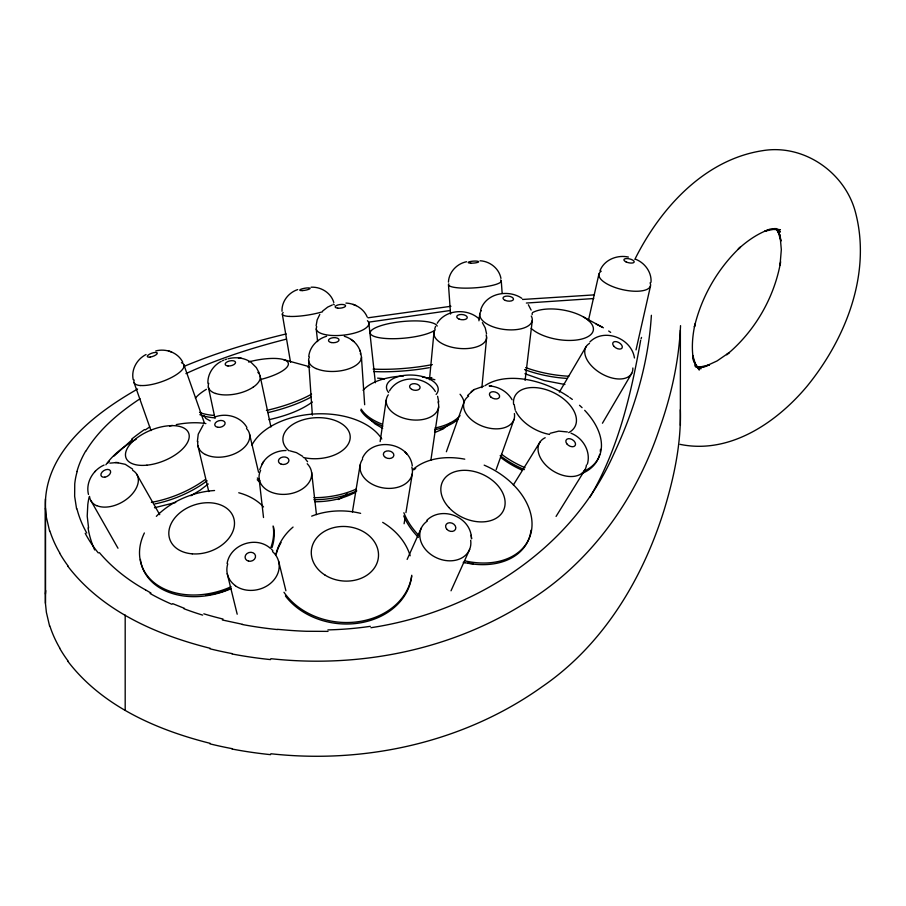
<?xml version="1.0" encoding="UTF-8"?>
<svg xmlns="http://www.w3.org/2000/svg" width="906" height="906" viewBox="0 0 906 906"><rect width="100%" height="100%" fill="white"/><g stroke="black" fill="none" stroke-linecap="round" stroke-linejoin="round"><path stroke-width="1.36" d="M207.904 383.283C207.485 374.155 213.182 365.492 221.2 361.392M651.018 282.264C651.788 272.287 644.913 262.978 635.853 259.32M197.361 441.562L198.244 434.189L203.272 424.891M137.599 389.025C94.122 413.815 43.295 452.638 45.425 508.153L45.425 603.203L46.387 612.365L49.581 626.023M45.425 498.98L45.425 603.203M282.026 311.279C281.528 301.494 288.584 292.547 297.712 289.592M680.542 325.65C678.99 360.758 671.346 395.469 659.545 428.515C635.389 500.984 588.096 566.669 521.358 605.367C446.998 651.029 357.19 668.118 270.86 658.685M270.86 753.747C365.401 764.2 464.268 742.32 542.139 686.725C602.92 645.117 642.49 579.455 664.087 510.123C673.928 477.722 681.278 443.827 680.327 409.761M651.38 315.288C648.458 363.668 634.121 410.769 613.588 454.472C570.905 550.497 472.751 612.365 370.928 627.711M45.425 594.03L45.719 590.61M429.478 379.716L433.94 332.649M481.867 387.655L486.635 337.644M316.103 325.888L317.134 319.954L319.784 314.45M478.934 320.803L479.772 313.872M525.095 380.407L532.298 320.452M448.447 282.106C448.844 272.094 456.93 263.646 466.567 261.732M380.135 441.607L386.216 399.976M430.882 460.248L438.697 406.862M308.765 356.398C309.739 346.772 317.451 338.833 326.602 336.285M352.411 511.969L360.124 464.937M404.099 523.747L405.242 516.794M405.922 512.626L412.321 473.725M780.655 261.777L780.032 265.198L781.323 249.648L780.077 235.82L780.961 241.075L777.484 229.898L779.953 235.164L776.057 228.697M780.428 262.978C773.871 298.516 754.46 331.687 726.657 354.767L729.341 352.479L717.076 360.928L704.438 366.771L709.432 364.903L697.926 367.485L703.724 366.998L696.182 366.828M588.402 320.577L598.945 273.974M636.023 349.897L650.519 285.9M227.1 563.555C230.113 544.461 256.036 535.457 270.362 548.323M587.348 464.2C591.165 451.618 582.932 437.813 571.018 433.215M640.667 340.271C631.018 394.608 618.322 449.24 589.851 497.326M641.097 338.81L641.527 337.417M434.767 328.799L435.548 326.432M259.728 469.636L262.774 462.864M480.644 310.067C485.673 293.136 508.368 288.991 521.822 298.323M446.375 451.743L464.099 401.924M496.16 469.614L514.03 419.444M407.134 559.41L421.392 527.79M451.018 590.791L469.67 549.387M599.931 270.894C604.121 259.694 617.246 254.597 628.413 257.055M634.846 259.388C660.066 208.697 704.019 159.671 762.58 150.679C803.565 143.76 844.698 172.106 855.343 211.811C871.798 273.272 845.853 338.595 807.076 386.216C776.578 422.649 729.681 454.631 680.021 444.348M362.4 458.176C372.434 436.398 409.206 442.049 412.309 465.854M602.445 423.227L631.799 373.261M559.364 392.094L586.193 346.466M85.764 451.335C98.89 429.433 118.946 412.694 140.022 398.765M513.385 484.937L539.999 442.037M556.069 516.42L584.982 469.829M262.683 463C267.451 455.005 276.874 450.441 286.047 450.52M261.766 464.472L263.635 461.471M389.455 390.928C399.014 374.416 425.865 375.446 435.344 391.528M437.179 323.272C445.911 309.116 467.711 308.108 479.353 319.105M467.564 395.514L474.155 389.546L483.725 386.171M107.78 463.113L109.309 461.324M104.088 465.061C93.08 469.829 85.481 482.49 88.471 494.438M450.316 423.181L443.317 428.866L435.242 432.366M114.065 456.024L132.457 439.365M94.824 471.754L95.481 471.109M589.863 341.958C604.279 327.44 631.629 338.425 634.449 357.972M322.513 311.143L327.734 307.066L332.275 304.994M426.805 520.35C441.426 505.797 469.58 516.25 471.346 536.726M208.255 483.985L200.056 490.237L190.872 495.752M312.344 402.026C299.546 411.267 284.19 416.182 268.957 419.716M471.199 391.675L472.615 390.656M472.807 390.52L474.155 389.546M145.277 429.931L149.773 426.907M146.059 354.518C137.021 359.07 130.996 369.557 133.216 379.693M355.526 492.241C343.136 498.9 328.957 501.709 314.971 501.754M185.923 373.612C218.052 358.765 251.879 347.881 286.149 339.195M222.412 360.769L223.759 360.169M184.371 366.262C217.247 352.457 251.528 342.23 286.183 333.94M550.112 433.306L558.809 431.12L567.36 431.947M175.719 502.456L154.484 507.756M225.13 359.648L226.636 359.15M215.424 416.805C226.704 412.762 240.905 416.726 246.919 427.496M248.516 361.981L250.6 361.437M228.119 358.742C235.447 356.862 243.657 357.61 250.113 361.732M155.764 350.928C165.957 348.244 177.938 352.502 182.763 362.219M109.864 463.147L116.591 462.558M369.388 322.049L450.35 310.498M368.04 317.802L450.95 306.285M526.363 303.046L593.736 298.538M522.569 299.467L593.94 294.903M328.017 631.38L306.387 631.278A242.819 137.406 0.3 0 1 284.744 629.953L277.576 629.342M311.075 287.202C320.928 286.67 330.973 292.797 333.816 302.479M116.897 462.581L125.277 464.325L132.661 469.149M115.221 462.513L118.414 462.638M381.335 379.184L383.997 379.354M345.956 303.08C354.869 303.431 363.702 308.606 367.202 317.009M473.294 563.702L467.836 563.147M480.112 260.769C489.942 261.29 499.161 268.527 500.939 278.391M512.116 399.773C507.507 391.619 498.425 386.42 489.138 385.945L489.999 386.035M491.075 386.137L491.732 386.205M564.914 384.506L544.053 380.475L524.925 373.748M239.784 358.063L241.404 358.289M238.459 357.881L239.886 358.085M696.012 366.896L699.5 367.462L695.095 366.205L701.085 368.742L695.253 365.56M289.886 450.837L296.455 452.638L302.695 456.341M463.215 562.343L465.072 562.705M242.48 624.302L222.344 619.976M210.26 648.311C156.749 634.891 101.936 611.052 67.678 566.001M210.26 743.362C156.749 729.942 101.936 706.102 67.678 661.063M283.714 359.659L309.173 366.636M344.303 336.285C351.641 338.38 358.006 344.11 360.294 351.46M168.425 350.916L171.596 351.97M184.439 608.356L172.695 603.656M353.125 304.393L353.986 304.744M355.152 305.209L356.149 305.605M210.237 420.882L205.855 418.47L203.748 415.48M774.789 228.482L778.311 229.988L774.018 228.776L780.428 229.762L770.36 229.297L776.125 228.708L764.732 231.234L769.624 229.309C757.846 233.476 747.427 240.702 738.243 249.071L740.508 247.032C717.835 268.425 701.584 296.579 694.404 326.907L695.038 323.94C692.399 335.99 691.357 348.538 693.577 360.735L692.796 355.548L696.182 366.534L693.815 361.256L699.341 369.999L695.287 364.948L698.469 368.074L695.412 365.775M484.178 465.14L487.36 466.579A68.788 48.528 24.9 0 1 531.075 532.626A68.788 48.528 24.9 0 1 465.254 560.939M382.683 428.312L375.073 423.929L369.739 419.014M583.419 316.941L602.286 327.202M145.549 589.908C128.199 580.225 112.231 567.847 99.4 552.626M145.787 590.033L150.906 593M776.51 229.399L780.281 232.038L776.125 228.901M569.693 397.519L572.332 399.41M351.109 339.422L352.128 340.214M352.683 340.633L353.782 341.494M251.189 362.468L256.319 367.576L259.195 372.898M775.887 228.89L778.277 231.234L776.034 228.493M271.313 549.115L272.853 550.644M404.722 451.777L405.695 452.819M405.967 453.113L407.02 454.246M305.243 458.764L307.576 461.72M482.366 322.638L485.231 327.87L486.567 333.759M528.368 304.767L531.131 310.079M136.727 474.246L159.728 514.676M91.019 500.882L117.984 548.232M183.873 364.767L204.496 423.272M134.065 382.649L150.996 430.61M359.942 350.316L361.007 353.884M49.581 530.973L46.387 517.315L45.425 508.153M437.587 396.284L438.753 402.026M514.212 404.586L515.242 410.09M278.606 561.108L285.9 590.78M227.213 573.634L237.191 614.2M249.558 434.178L258.561 472.286M197.87 445.593L208.776 491.573M260.135 376.069L270.939 426.975M208.357 387.111L215.039 418.47M76.568 508.753L74.643 496.295L74.745 483.883A207.18 118.856 -1.2 0 1 77.157 471.528M282.321 314.257L290.566 362.389M88.584 527.904L87.214 516.205L87.803 504.619A187.214 107.067 -2.4 0 1 89.218 496.884M471.414 537.315L471.596 538.832L471.177 535.276M532.082 313.51L532.218 314.665M259.082 478.561L263.521 517.519M311.653 472.388L316.443 514.585M368.844 323.114L375.367 382.74M316.228 329.059L317.61 341.585M501.267 280.86L502.162 293.408M448.481 284.846L450.565 314.054M361.449 357.168L364.665 404.722M308.595 360.248L312.355 415.163M680.372 330.248L680.372 425.299M125.187 615.061L125.187 710.111M207.123 480.792A68.788 33.998 -21.8 0 1 154.971 503.895M205.379 479.421A68.788 33.998 -21.8 0 1 151.404 502.366M105.866 464.812A68.788 33.998 -21.8 0 1 136.138 439.274M169.615 426.058A68.788 33.998 -21.8 0 1 172.299 425.424M176.274 424.597A68.788 33.998 -21.8 0 1 205.877 423.578M181.438 362.694A26.478 8.471 -19.4 0 1 183.975 366.907M140.577 385.56A26.478 8.471 -19.4 0 1 134.213 380.022M140.6 385.503A26.353 8.437 -19.4 0 0 176.908 374.314A26.761 8.562 -19.4 0 0 183.907 366.919M411.675 576.261A68.788 55.651 6.1 0 1 359.24 623.034A68.788 55.651 6.1 0 1 285.435 596.012M276.341 553.645A68.788 55.651 6.1 0 1 281.041 542.524M411.777 575.242A68.788 55.651 6.1 0 1 357.587 621.799A68.788 55.651 6.1 0 1 283.974 592.286M275.854 554.812A68.788 55.651 6.1 0 1 293.057 527.066M311.675 516.148A68.788 55.651 6.1 0 1 360.622 513.351M382.683 522.354A68.788 55.651 6.1 0 1 410.169 555.774M650.078 282.831A26.399 9.943 12.8 0 1 637.212 291.245A26.399 9.943 12.8 0 1 606.895 283.85A26.353 9.921 12.8 0 1 601.233 271.177M531.267 316.035A26.399 12.435 6.8 0 1 519.444 329.15A26.399 12.435 6.8 0 1 487.564 324.325A26.353 12.412 6.8 0 1 481.38 310.543M132.638 470.293A26.478 16.784 -29.6 0 1 138.301 481.494A26.761 16.965 -29.6 0 1 132.072 494.189A26.353 16.704 -29.6 0 1 96.704 505.593M96.682 505.707A26.478 16.784 -29.6 0 1 89.513 496.375M500.622 279.965A26.478 4.972 -4.1 0 1 501.267 281.37A26.761 5.028 -4.1 0 1 494.642 284.801A26.353 4.949 -4.1 0 1 456.465 287.666A26.478 4.972 -4.1 0 1 448.866 283.827M260.611 470.429A26.353 18.766 -6.5 0 0 266.953 489.976A26.399 18.8 -6.5 0 0 296.602 491.913A26.399 18.8 -6.5 0 0 311.596 472.4A26.478 18.856 -6.5 0 0 307.202 463.713M273.51 526.862A68.788 50.034 -18.9 0 1 271.959 547.688M231.075 588.651A68.788 50.034 -18.9 0 1 140.396 559.455M273.091 525.978A68.788 50.034 -18.9 0 1 270.985 547.224M231.064 586.748A68.788 50.034 -18.9 0 1 158.935 586.057A68.788 50.034 -18.9 0 1 144.371 532.966M156.342 516.329A68.788 50.034 -18.9 0 1 214.563 490.52M238.754 492.762A68.788 50.034 -18.9 0 1 263.544 506.941M360.282 353.657A26.478 12.707 -3.9 0 1 361.381 358.459M316.126 368.629A26.478 12.707 -3.9 0 1 309.376 357.066M316.149 368.549A26.353 12.65 -3.9 0 0 354.337 366.33A26.761 12.843 -3.9 0 0 361.313 358.459M532.445 312.627A33.681 14.972 9.4 0 1 582.717 316.556A33.681 14.972 9.4 0 1 580.848 339.263A33.681 14.972 9.4 0 1 531.154 328.368M566.941 378.402A68.788 30.566 9.4 0 1 524.563 369.569M568.798 376.228A68.788 30.566 9.4 0 1 525.684 367.598M596.159 324.178A68.788 30.566 9.4 0 1 603.396 327.802M608.673 331.007A68.788 30.566 9.4 0 1 610.678 332.389M513.566 404.087A33.681 20.6 26.6 0 1 554.868 393.261A33.681 20.6 26.6 0 1 568.662 432.626M549.614 434.438A33.681 20.6 26.6 0 1 515.763 411.222M599.67 454.427A68.788 42.061 26.6 0 1 581.709 473.623M524.415 469.614A68.788 42.061 26.6 0 1 500.157 455.684M600.485 449.342A68.788 42.061 26.6 0 1 600.27 451.415M584.687 410.316A68.788 42.061 26.6 0 1 583.555 471.414M525.016 467.677A68.788 42.061 26.6 0 1 501.426 454.166M485.016 385.673A68.788 42.061 26.6 0 1 568.606 396.76M579.523 405.299A68.788 42.061 26.6 0 1 582.082 407.677M388.278 394.835A26.353 16.376 8.3 0 0 394.031 413.51A26.399 16.399 8.3 0 0 423.555 419.365A26.399 16.399 8.3 0 0 438.606 404.393A26.478 16.444 8.3 0 0 437.972 401.868M411.8 467.156A26.399 18.845 9.3 0 1 398.889 486.941A26.399 18.845 9.3 0 1 367.643 481.233A26.353 18.811 9.3 0 1 362.649 459.127M468.662 396.115A26.353 16.818 19.6 0 0 471.018 419.376A26.399 16.852 19.6 0 0 499.693 428.674A26.399 16.852 19.6 0 0 514.506 414.484A26.478 16.897 19.6 0 0 514.359 413.578M632.852 367.995A26.399 15.345 30.4 0 1 617.915 378.946A26.399 15.345 30.4 0 1 591.097 365.401A26.353 15.323 30.4 0 1 589.478 343.408M257.859 372.389A26.478 12.469 -12 0 1 260.192 378.549A26.761 12.605 -12 0 1 253.193 387.168M215.526 393.498A26.478 12.469 -12 0 1 208.754 383.34M253.159 387.156A26.353 12.412 -12 0 1 215.549 393.419M246.5 428.504A26.478 16.704 -13.3 0 1 249.728 437.473A26.761 16.886 -13.3 0 1 243.102 448.504A26.353 16.636 -13.3 0 1 205.436 454.45M205.413 454.552A26.478 16.704 -13.3 0 1 197.893 441.482M289.558 316.432A26.399 5.176 -9.7 0 1 283.17 312.547M333.34 304.11A26.399 5.176 -9.7 0 1 334.303 304.926M322.502 311.811A26.353 5.164 -9.7 0 1 289.569 316.421M288.833 450.712A33.681 20.498 -2.9 0 1 307.689 418.685A33.681 20.498 -2.9 0 1 350.124 438.595A33.681 20.498 -2.9 0 1 303.216 457.462M356.771 490.905A68.788 41.869 -2.9 0 1 313.895 499.704M259.728 482.241A68.788 41.869 -2.9 0 1 257.225 479.75M356.409 489.014A68.788 41.869 -2.9 0 1 313.906 497.688M259.897 480.463A68.788 41.869 -2.9 0 1 257.338 477.972M251.913 445.106A68.788 41.869 -2.9 0 1 315.662 413.906A68.788 41.869 -2.9 0 1 381.788 438.991M388.617 392.536A25.912 13.171 3.2 0 1 412.355 375.073A25.912 13.171 3.2 0 1 436.114 394.461M457.858 419.444A52.922 26.897 3.2 0 1 434.563 429.806M382.887 426.137A52.922 26.897 3.2 0 1 360.747 410.169M460.055 415.639A52.922 26.897 3.2 0 1 434.903 428.062M381.596 423.917A52.922 26.897 3.2 0 1 361.188 409.07M363.046 390.282A52.922 26.897 3.2 0 1 403.397 376.024M422.389 377.055A52.922 26.897 3.2 0 1 434.903 379.761M460.067 394.246A52.922 26.897 3.2 0 1 464.132 402.321M272.502 551.561A26.478 22.254 -13.8 0 1 271.472 582.524A26.478 22.254 -13.8 0 1 235.334 585.752M235.492 585.718A26.353 22.152 -13.8 0 1 227.746 563.894M441.539 429.093A26.455 13.046 5.4 0 1 439.852 428.561M486.499 336.319A26.399 13.012 5.4 0 1 471.324 348.108A26.399 13.012 5.4 0 1 441.72 343.385A26.353 12.99 5.4 0 1 435.174 329.705M486.137 334.982A26.478 13.058 5.4 0 1 486.477 336.319M586.431 465.027A26.399 17.316 31.8 0 1 570.146 476.522A26.399 17.316 31.8 0 1 544.325 463.51A26.353 17.282 31.8 0 1 545.174 437.723M250.237 361.528A33.681 9.921 -12.4 0 1 287.983 362.423A33.681 9.921 -12.4 0 1 260.588 379.489M311.313 396.953A68.788 20.26 -12.4 0 1 268.006 412.604M213.963 417.779A68.788 20.26 -12.4 0 1 199.875 414.654M311.562 394.144A68.788 20.26 -12.4 0 1 266.421 410.475M214.36 415.492A68.788 20.26 -12.4 0 1 199.558 412.366M195.402 398.142A68.788 20.26 -12.4 0 1 206.375 389.308M307.723 367.032A68.788 20.26 -12.4 0 1 309.807 367.292M59.773 553.011A282.808 163.76 -0.2 0 1 49.864 530.939M68.029 565.922A283.25 162.434 1.1 0 1 59.592 553.056M232.264 653.634A283.272 160.77 0.2 0 1 209.898 648.787M270.577 659.602A282.785 165.617 -0.3 0 1 232.072 653.973M59.773 648.073A282.808 163.76 -0.2 0 1 49.864 625.989M68.029 660.972A283.25 162.434 1.1 0 1 59.592 648.107M232.264 748.684A283.272 160.77 0.2 0 1 209.898 743.849M270.577 754.653A282.785 165.617 -0.3 0 1 232.072 749.036M94.677 549.953A241.879 139.377 0.5 0 1 88.052 527.938M131.732 439.048A309.263 181.913 1.2 0 1 144.518 429.546M76.953 471.516A213.193 122.095 -1.8 0 1 85.549 451.301M86.761 533.034A252.264 144.767 1.2 0 1 76.931 508.73M98.312 552.943A250.905 146.036 -1.3 0 1 85.221 533.317M171.925 604.291A221.574 132.661 -1.4 0 1 150.102 593.509M202.638 615.117A246.33 140.781 0.3 0 1 183.986 608.764M223.023 619.047A243.329 139.037 0.4 0 1 203.827 613.815M277.508 629.579A253.544 144.394 0.2 0 1 242.366 624.517M370.316 626.329A209.116 122.446 0.3 0 1 327.904 629.897M522.468 470.293A54.575 29.309 27.7 0 1 501.358 457.926M431.811 377.564A63.613 23.681 -1.1 0 1 426.533 378.538M382.468 378.549A54.575 11.506 -0.4 0 1 377.587 378.13M435.48 430.848A26.455 13.443 3.2 0 1 434.552 432.071M347.123 493.849A34.394 20.929 -2.9 0 1 338.278 499.523M230.645 588.413A58.924 42.956 -19.2 0 1 205.99 595.061M531.018 530.225A68.788 48.528 24.9 0 1 464.506 562.569M418.413 537.371A68.788 48.528 24.9 0 1 403.714 515.899M413.725 469.886A68.788 48.528 24.9 0 1 415.695 468.425M419.161 535.729A68.788 48.528 24.9 0 1 403.872 512.739M412.921 469.557A68.788 48.528 24.9 0 1 464.778 459.172M470.667 540.259A26.399 20.725 24.3 0 1 455.99 560.157A26.399 20.725 24.3 0 1 426.409 550.508A26.353 20.691 24.3 0 1 427.326 521.075M367.428 320.701A26.478 9.105 -6.3 0 1 368.765 324.484A26.761 9.207 -6.3 0 1 361.585 330.554A26.353 9.06 -6.3 0 1 323.487 334.201A26.478 9.105 -6.3 0 1 316.772 326.76M434.404 330.52A33.681 8.358 -5.4 0 1 380.361 337.893A33.681 8.358 -5.4 0 1 389.308 323.51A33.681 8.358 -5.4 0 1 437.168 326.081M429.263 367.666A68.788 17.078 -5.4 0 1 373.612 371.562M432.332 364.597A68.788 17.078 -5.4 0 1 373.091 369.093M146.897 465.174A33.681 16.648 -21.8 0 0 188.663 433.091A33.681 16.648 -21.8 0 0 136.5 438.266A33.681 16.648 -21.8 0 0 146.897 465.174M150.158 357.077A5.289 1.687 -19.4 0 0 157.293 353.091A5.289 1.687 -19.4 0 0 149.433 354.235A5.289 1.687 -19.4 0 0 150.158 357.077M325.05 575.095A33.681 27.248 6.1 0 0 378.323 557.949A33.681 27.248 6.1 0 0 331.324 528.311A33.681 27.248 6.1 0 0 325.05 575.095M626.046 261.891A5.289 1.993 12.8 0 0 634.211 262.004A5.289 1.993 12.8 0 0 626.907 258.55A5.289 1.993 12.8 0 0 626.046 261.891M505.322 300.43A5.289 2.492 6.8 0 0 513.498 299.274A5.289 2.492 6.8 0 0 505.922 296.16A5.289 2.492 6.8 0 0 505.322 300.43M104.756 477.19A5.289 3.352 -29.6 0 0 110.419 470.814A5.289 3.352 -29.6 0 0 102.14 472.003A5.289 3.352 -29.6 0 0 104.756 477.19M470.701 263.159A5.289 0.997 -4.1 0 0 478.674 261.766A5.289 0.997 -4.1 0 0 470.826 261.426A5.289 0.997 -4.1 0 0 470.701 263.159M281.211 464.189A5.289 3.771 -6.5 0 0 288.946 460.293A5.289 3.771 -6.5 0 0 280.883 457.677A5.289 3.771 -6.5 0 0 281.211 464.189M192.219 553.838A33.681 24.496 -18.9 0 0 233.612 517.688A33.681 24.496 -18.9 0 0 179.139 513.464A33.681 24.496 -18.9 0 0 192.219 553.838M331.177 342.536A5.289 2.537 -3.9 0 0 339.037 339.875A5.289 2.537 -3.9 0 0 331.052 338.142A5.289 2.537 -3.9 0 0 331.177 342.536M411.732 389.387A5.289 3.284 8.3 0 0 420.067 387.847A5.289 3.284 8.3 0 0 412.751 383.782A5.289 3.284 8.3 0 0 411.732 389.387M385.458 457.485A5.289 3.771 9.3 0 0 393.838 455.571A5.289 3.771 9.3 0 0 386.556 451.041A5.289 3.771 9.3 0 0 385.458 457.485M490.905 397.077A5.289 3.375 19.6 0 0 499.455 397.224A5.289 3.375 19.6 0 0 493.204 391.698A5.289 3.375 19.6 0 0 490.905 397.077M613.826 346.205A5.289 3.069 30.4 0 0 622.048 348.063A5.289 3.069 30.4 0 0 616.703 341.721A5.289 3.069 30.4 0 0 613.826 346.205M228.006 365.979A5.289 2.492 -12 0 0 235.549 362.343A5.289 2.492 -12 0 0 227.519 361.675A5.289 2.492 -12 0 0 228.006 365.979M217.904 427.315A5.289 3.341 -13.3 0 0 225.096 422.774A5.289 3.341 -13.3 0 0 216.783 421.652A5.289 3.341 -13.3 0 0 217.904 427.315M302.298 290.588A5.289 1.042 -9.7 0 0 310.112 288.391A5.289 1.042 -9.7 0 0 302.276 288.776A5.289 1.042 -9.7 0 0 302.298 290.588M248.516 561.12A5.289 4.451 -13.8 0 0 255.469 555.638A5.289 4.451 -13.8 0 0 246.919 553.589A5.289 4.451 -13.8 0 0 248.516 561.12M459.059 319.082A5.289 2.605 5.4 0 0 467.258 317.689A5.289 2.605 5.4 0 0 459.682 314.609A5.289 2.605 5.4 0 0 459.059 319.082M566.805 443.793A5.289 3.465 31.8 0 0 575.151 445.548A5.289 3.465 31.8 0 0 570.123 438.776A5.289 3.465 31.8 0 0 566.805 443.793M448.855 507.496A33.681 23.76 24.9 0 0 503.442 510.474A33.681 23.76 24.9 0 0 466.624 470.373A33.681 23.76 24.9 0 0 448.855 507.496M446.76 529.206A5.289 4.156 24.3 0 0 455.503 529.331A5.289 4.156 24.3 0 0 449.874 522.728A5.289 4.156 24.3 0 0 446.76 529.206M337.734 308.165A5.289 1.823 -6.3 0 0 345.628 305.82A5.289 1.823 -6.3 0 0 337.734 305.005A5.289 1.823 -6.3 0 0 337.734 308.165"/></g></svg>
